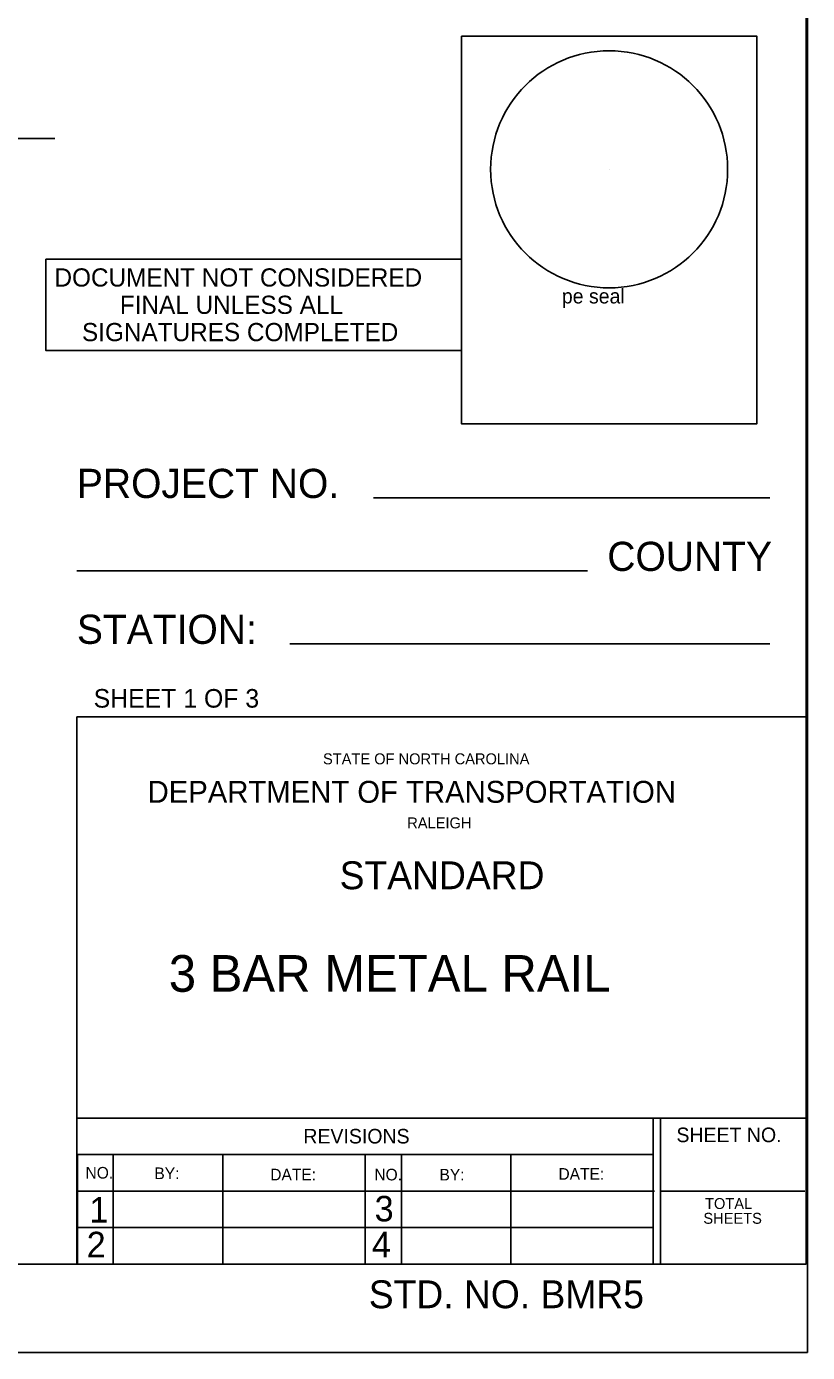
# Model space of a CAD drawing. Extents: x -2.3 to 10.9, y 0 to 23.3.
# Drawn here: x 9.144 to 10.911, y 14.695 to 17.694 of the extents above; entities that cross this region are included whole.
import ezdxf

# ---------------------------------------------------------------- set-up
doc = ezdxf.new("R2010")
doc.units = 0
for name, color, linetype in [('Plan Sheet', 7, 'Continuous'), ('Plan Sheet CELL', 7, 'Continuous'), ('Plot Shape', 7, 'Continuous'), ('Sheet Sticker Exception Certification CELL', 7, 'Continuous'), ('Text', 7, 'Continuous'), ('User Information Notes CELL', 7, 'Continuous')]:
    doc.layers.add(name, color=color, linetype=linetype)

msp = doc.modelspace()

# ---------------------------------------------------------------- linework, layer by layer
at = {"layer": 'Plan Sheet'}
for p, q in [((10.908, 21.8253), (10.908, 14.8953)), ((0.3479, 14.8953), (10.908, 14.8953)), ((10.9109, 14.6953), (10.9109, 14.6953))]:
    msp.add_line(p, q, dxfattribs=at)
at = {"layer": 'Plan Sheet CELL'}
for p, q in [((10.8256, 16.6279), (9.9289, 16.6279)), ((10.413, 16.4629), (9.2581, 16.4629)), ((10.8256, 16.298), (9.7399, 16.298)), ((10.908, 16.133), (9.2581, 16.133)), ((9.2581, 16.133), (9.2581, 14.8953)), ((9.2581, 15.2254), (10.908, 15.2254)), ((10.5616, 15.2254), (10.5616, 14.8953)), ((10.5781, 15.2254), (10.5781, 14.8953)), ((9.2581, 15.143), (10.5622, 15.143)), ((9.2591, 15.143), (9.2591, 14.8953)), ((9.3405, 15.143), (9.3405, 14.8953)), ((9.588, 15.1416), (9.588, 14.8941)), ((9.91, 15.143), (9.91, 14.8933)), ((9.9927, 15.143), (9.9927, 14.8951)), ((10.2401, 15.143), (10.2401, 14.8951)), ((9.2581, 15.0604), (10.5649, 15.0604)), ((10.5781, 15.0604), (10.9051, 15.0604)), ((9.2581, 14.978), (10.5622, 14.978))]:
    msp.add_line(p, q, dxfattribs=at)
at = {"layer": 'Plot Shape'}
msp.add_lwpolyline([(0, 21.9553), (10.9109, 21.9553), (10.9109, 14.6953), (0, 14.6953)], close=True, dxfattribs=at)
at = {"layer": 'Sheet Sticker Exception Certification CELL'}
msp.add_lwpolyline([(9.188, 17.1683), (10.128, 17.1683), (10.128, 16.9614), (9.188, 16.9614)], close=True, dxfattribs=at)
at = {"layer": 'Text'}
msp.add_line((8.4734, 17.4411), (9.208, 17.4411), dxfattribs=at)
at = {"layer": 'User Information Notes CELL'}
msp.add_line((10.4622, 17.3713), (10.4622, 17.3713), dxfattribs=at)
msp.add_lwpolyline([(10.128, 17.6724), (10.7963, 17.6724), (10.7963, 16.7959), (10.128, 16.7959)], close=True, dxfattribs=at)
msp.add_circle((10.4622, 17.3713), 0.2681, dxfattribs=at)

# ---------------------------------------------------------------- texts
at = {"layer": 'Plan Sheet'}
msp.add_text('STD. NO. BMR5', height=0.063, dxfattribs=at).set_placement((9.9184, 14.7954))
at = {"layer": 'Plan Sheet CELL'}
for s, height, p in [('PROJECT NO.', 0.066, (9.2581, 16.6279)), ('COUNTY', 0.066, (10.458, 16.4629)), ('STATION:', 0.066, (9.2581, 16.298)), ('STATE OF NORTH CAROLINA', 0.024748, (9.8148, 16.0256)), ('DEPARTMENT OF TRANSPORTATION', 0.049498, (9.4181, 15.9386)), ('RALEIGH', 0.02475, (10.0054, 15.8807)), ('REVISIONS', 0.033, (9.7704, 15.168)), ('SHEET NO.', 0.033, (10.6144, 15.171)), ('NO.', 0.0263, (9.2776, 15.0886)), ('BY:', 0.0263, (9.4334, 15.0874)), ('DATE:', 0.0263, (9.6955, 15.0845)), ('NO.', 0.0263, (9.931, 15.0845)), ('BY:', 0.0263, (10.0784, 15.0843)), ('DATE:', 0.0263, (10.3475, 15.086)), ('1', 0.0577, (9.2863, 14.9891)), ('3', 0.0577, (9.9317, 14.9918)), ('TOTAL', 0.02475, (10.6791, 15.0198)), ('SHEETS', 0.02475, (10.6753, 14.9864)), ('2', 0.0577, (9.2803, 14.9106)), ('4', 0.0577, (9.9255, 14.9106))]:
    msp.add_text(s, height=height, dxfattribs=at).set_placement(p)
at = {"layer": 'Sheet Sticker Exception Certification CELL'}
for s, p in [('DOCUMENT NOT CONSIDERED', (9.2074, 17.1061)), ('FINAL UNLESS ALL', (9.3553, 17.0443)), ('SIGNATURES COMPLETED', (9.2696, 16.9826))]:
    msp.add_text(s, height=0.041158, dxfattribs=at).set_placement(p)
at = {"layer": 'Text'}
for s, height, p in [('SHEET 1 OF 3', 0.041979, (9.296, 16.1538)), ('STANDARD', 0.063, (9.8525, 15.7431)), ('3 BAR METAL RAIL', 0.083, (9.466, 15.5111))]:
    msp.add_text(s, height=height, dxfattribs=at).set_placement(p)
at = {"layer": 'User Information Notes CELL'}
msp.add_text('pe seal', height=0.033, dxfattribs=at).set_placement((10.3552, 17.0679))

doc.saveas('drawing.dxf')
